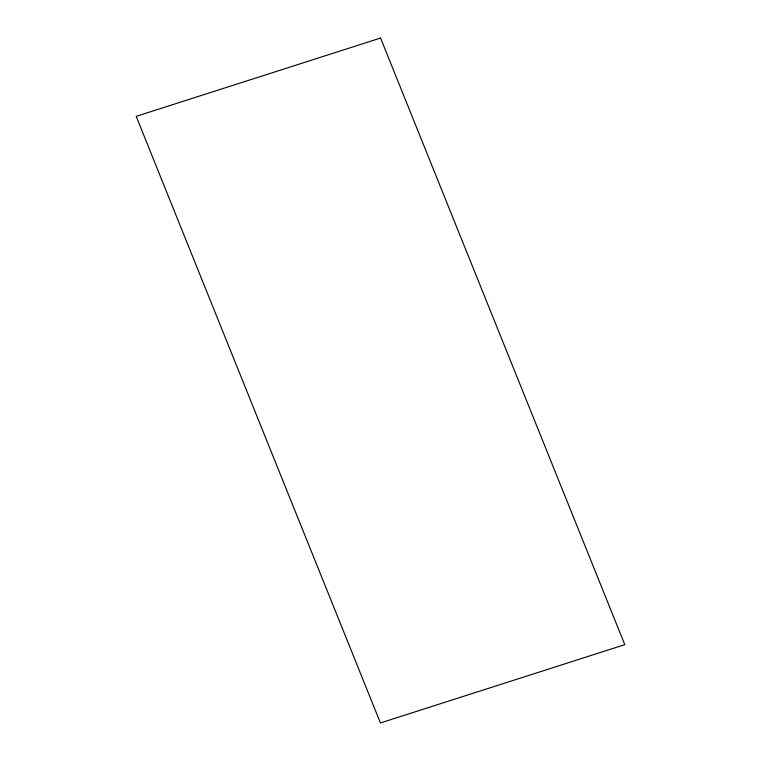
<?xml version="1.0" encoding="UTF-8"?>
<svg xmlns="http://www.w3.org/2000/svg" width="761" height="761" viewBox="0 0 761 761"><rect width="100%" height="100%" fill="white"/><g stroke="black" fill="none" stroke-linecap="round" stroke-linejoin="round"><path stroke-width="1.14" d="M380.567 38.05L136.19 116.338L380.433 722.95L624.81 644.662L380.567 38.05"/></g></svg>
